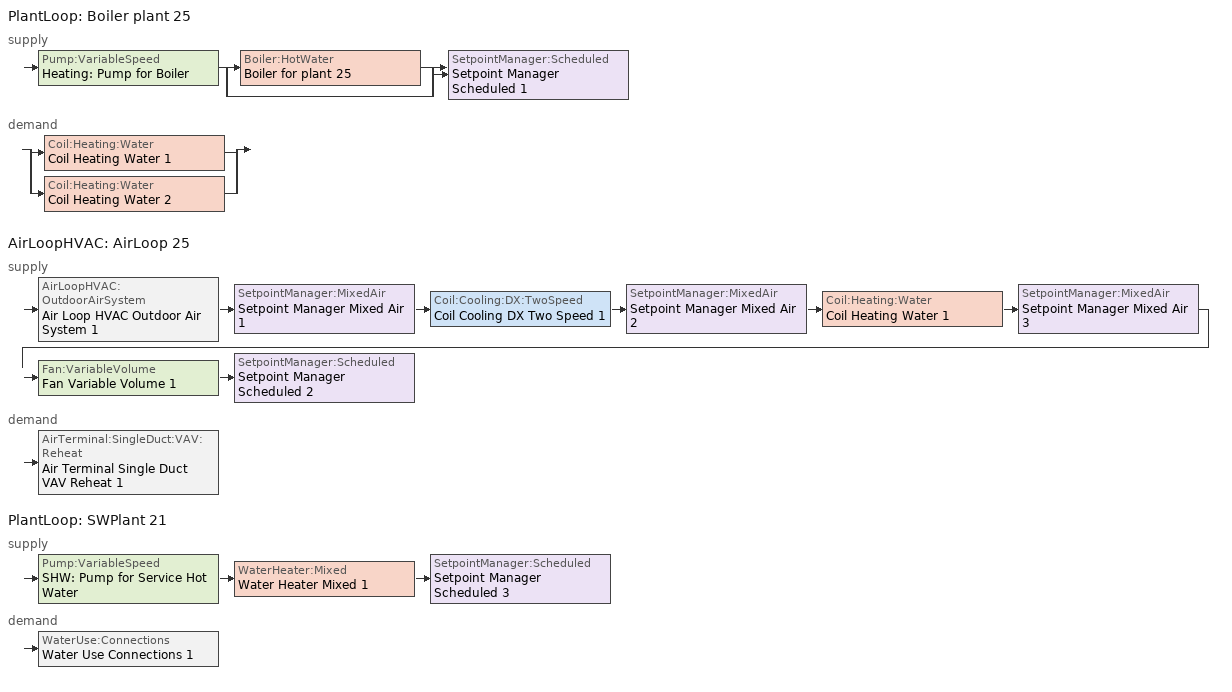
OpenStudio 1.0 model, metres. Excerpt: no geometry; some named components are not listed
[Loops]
PlantLoop 'Boiler plant 25'
 supply: Pump:VariableSpeed 'Heating: Pump for Boiler' > split
  | Boiler:HotWater 'Boiler for plant 25'
  | bypass
  join > SetpointManager:Scheduled 'Setpoint Manager Scheduled 1'
 demand: split
  | Coil:Heating:Water 'Coil Heating Water 1'
  | Coil:Heating:Water 'Coil Heating Water 2'
AirLoopHVAC 'AirLoop 25'
 supply: AirLoopHVAC:OutdoorAirSystem 'Air Loop HVAC Outdoor Air System 1' > SetpointManager:MixedAir 'Setpoint Manager Mixed Air 1' > Coil:Cooling:DX:TwoSpeed 'Coil Cooling DX Two Speed 1' > SetpointManager:MixedAir 'Setpoint Manager Mixed Air 2' > Coil:Heating:Water 'Coil Heating Water 1' > SetpointManager:MixedAir 'Setpoint Manager Mixed Air 3' > Fan:VariableVolume 'Fan Variable Volume 1' > SetpointManager:Scheduled 'Setpoint Manager Scheduled 2'
 demand: AirTerminal:SingleDuct:VAV:Reheat 'Air Terminal Single Duct VAV Reheat 1'
PlantLoop 'SWPlant 21'
 supply: Pump:VariableSpeed 'SHW: Pump for Service Hot Water' > WaterHeater:Mixed 'Water Heater Mixed 1' > SetpointManager:Scheduled 'Setpoint Manager Scheduled 3'
 demand: WaterUse:Connections 'Water Use Connections 1'
[PlantLoop] Plant Loop Volume {m3}=Autocalculate
Name | Fluid Type
Boiler plant 25 | Water
SWPlant 21
[Sizing:Plant] Loop Type=Heating
Name | Design Loop Exit Temperature {C} | Loop Design Temperature Difference {deltaC}
Boiler plant 25 | 82 | 11
SWPlant 21 | 60 | 5
[Pump:VariableSpeed] Pump Control Type=Intermittent
Heating: Pump for Boiler; SHW: Pump for Service Hot Water
[Boiler:HotWater]
Boiler for plant 25: Fuel Type=NaturalGas; Nominal Thermal Efficiency=0.85; Water Outlet Upper Temperature Limit {C}=99; Boiler Flow Mode=ConstantFlow; Parasitic Electric Load {W}=0; Sizing Factor=1
[SetpointManager:Scheduled] Control Variable=Temperature
Name | Schedule
Setpoint Manager Scheduled 1 | Hot_Water_Temperature
Setpoint Manager Scheduled 2 | Deck_Temperature
Setpoint Manager Scheduled 3 | Water Heater Setpoint Temperature Schedule
[AirLoopHVAC]
AirLoop 25: Design Supply Air Flow Rate {m3/s}=AutoSize
[Sizing:System]
AirLoop 25: Type of Load to Size On=Sensible; Design Outdoor Air Flow Rate {m3/s}=Autosize; Minimum System Air Flow Ratio=0.3; Preheat Design Temperature {C}=7; Preheat Design Humidity Ratio {kg-H2O/kg-Air}=0.008; Precool Design Temperature {C}=12.8; Precool Design Humidity Ratio {kg-H2O/kg-Air}=0.008; Central Cooling Design Supply Air Temperature {C}=12.8; Central Heating Design Supply Air Temperature {C}=16.7; Sizing Option=NonCoincident; 100% Outdoor Air in Cooling=Yes; 100% Outdoor Air in Heating=Yes; Central Cooling Design Supply Air Humidity Ratio {kg-H2O/kg-Air}=0.0085; Central Heating Design Supply Air Humidity Ratio {kg-H2O/kg-Air}=0.008; Cooling Design Air Flow Method=DesignDay; Cooling Design Air Flow Rate {m3/s}=0; Heating Design Air Flow Method=DesignDay; Heating Design Air Flow Rate {m3/s}=0; System Outdoor Air Method=ZoneSum
[Controller:OutdoorAir]
Controller Outdoor Air 1: Minimum Outdoor Air Flow Rate {m3/s}=Autosize; Maximum Outdoor Air Flow Rate {m3/s}=Autosize; Economizer Control Type=NoEconomizer; Economizer Control Action Type=ModulateFlow; Economizer Maximum Limit Dry-Bulb Temperature {C}=28; Economizer Maximum Limit Enthalpy {J/kg}=64000; Economizer Minimum Limit Dry-Bulb Temperature {C}=-100; Lockout Type=NoLockout; Minimum Limit Type=FixedMinimum; Controller Mechanical Ventilation=Controller Mechanical Ventilation 1; High Humidity Control=No; Heat Recovery Bypass Control Type=BypassWhenOAFlowGreaterThanMinimum
[Controller:MechanicalVentilation]
Controller Mechanical Ventilation 1: Availability Schedule=Always On Discrete; System Outdoor Air Method=ZoneSum
[AirLoopHVAC:OutdoorAirSystem]
Air Loop HVAC Outdoor Air System 1: Controller=Controller Outdoor Air 1
[Coil:Cooling:DX:TwoSpeed]
Coil Cooling DX Two Speed 1: Availability Schedule=Always_On; Rated High Speed Total Cooling Capacity {W}=Autosize; Rated High Speed Sensible Heat Ratio=Autosize; Rated High Speed COP {W/W}=2.811982; Rated High Speed Air Flow Rate {m3/s}=Autosize; Total Cooling Capacity Function of Temperature Curve=Curve Biquadratic 1; Total Cooling Capacity Function of Flow Fraction Curve=Curve Quadratic 1; Energy Input Ratio Function of Temperature Curve=Curve Biquadratic 2; Energy Input Ratio Function of Flow Fraction Curve=Curve Quadratic 2; Part Load Fraction Correlation Curve=Curve Quadratic 3; Rated Low Speed Total Cooling Capacity {W}=Autosize; Rated Low Speed Sensible Heat Ratio=0.69; Rated Low Speed COP {W/W}=2.811982; Low Speed Total Cooling Capacity Function of Temperature Curve=Curve Biquadratic 3; Low Speed Energy Input Ratio Function of Temperature Curve=Curve Biquadratic 4; Condenser Type=AirCooled; High Speed Evaporative Condenser Effectiveness=0; High Speed Evaporative Condenser Air Flow Rate {m3/s}=Autosize; High Speed Evaporative Condenser Pump Rated Power Consumption {W}=Autosize; Low Speed Evaporative Condenser Effectiveness=0; Low Speed Evaporative Condenser Air Flow Rate {m3/s}=Autosize; Low Speed Evaporative Condenser Pump Rated Power Consumption {W}=Autosize; Basin Heater Capacity {W/K}=10; Basin Heater Setpoint Temperature {C}=2
[Coil:Heating:Water] Availability Schedule=Always_On
Coil Heating Water 1; Coil Heating Water 2
[Fan:VariableVolume]
Fan Variable Volume 1: Availability Schedule=Always_On; Fan Efficiency=0.8; Pressure Rise {Pa}=1389.88; Maximum Flow Rate {m3/s}=Autosize; Fan Power Minimum Flow Rate Input Method=FixedFlowRate; Fan Power Minimum Flow Fraction=0; Fan Power Minimum Air Flow Rate {m3/s}=0; Motor Efficiency=0.926013; Motor In Airstream Fraction=1; Fan Power Coefficient 1=0.0407599; Fan Power Coefficient 2=0.088045; Fan Power Coefficient 3=-0.0729261; Fan Power Coefficient 4=0.94374; Fan Power Coefficient 5=0
[AirTerminal:SingleDuct:VAV:Reheat]
Air Terminal Single Duct VAV Reheat 1: Availability Schedule=Always_On; Maximum Air Flow Rate {m3/s}=Autocalculate; Zone Minimum Air Flow Input Method=Constant; Constant Minimum Air Flow Fraction=0.3; Fixed Minimum Air Flow Rate {m3/s}=0; Reheat Coil=Coil Heating Water 2; Maximum Hot Water or Steam Flow Rate {m3/s}=Autocalculate; Minimum Hot Water or Steam Flow Rate {m3/s}=0; Convergence Tolerance=0.001; Damper Heating Action=Normal; Maximum Flow per Zone Floor Area During Reheat {m3/s-m2}=Autocalculate; Maximum Flow Fraction During Reheat=Autocalculate; Maximum Reheat Air Temperature {C}=35
[WaterHeater:Mixed]
Water Heater Mixed 1: Tank Volume {m3}=3.33119; Setpoint Temperature Schedule=Water Heater Setpoint Temperature Schedule; Deadband Temperature Difference {deltaC}=2; Maximum Temperature Limit {C}=82.22; Heater Control Type=Cycle; Heater Maximum Capacity {W}=845000; Heater Fuel Type=Electricity; Heater Thermal Efficiency=1; Off Cycle Parasitic Fuel Consumption Rate {W}=20; Off Cycle Parasitic Fuel Type=NaturalGas; Off Cycle Parasitic Heat Fraction to Tank=0.8; On Cycle Parasitic Fuel Type=NaturalGas; Ambient Temperature Indicator=ThermalZone; Off Cycle Loss Coefficient to Ambient Temperature {W/K}=6; On Cycle Loss Coefficient to Ambient Temperature {W/K}=6; Use Side Effectiveness=1; Source Side Effectiveness=1; Use Side Design Flow Rate {m3/s}=autosize; Source Side Design Flow Rate {m3/s}=autosize; Indirect Water Heating Recovery Time {hr}=1.5
[Schedule:Ruleset]
Name | Default Day Schedule | Summer Design Day Schedule | Winter Design Day Schedule
Always_On | Always_On_Default | Always_On_Summer_Design_Day | Always_On_Winter_Design_Day
Deck_Temperature | Deck_Temperature_Default | Deck_Temperature_Summer_Design_Day | Deck_Temperature_Winter_Design_Day
Hot_Water_Temperature | Hot_Water_Temperature_Default | Hot_Water_Temperature_Summer_Design_Day | Hot_Water_Temperature_Winter_Design_Day
[Schedule:Day]
Always_On_Default; Always_On_Winter_Design_Day; Always_On_Summer_Design_Day: 24, 0, 1
Deck_Temperature_Default; Deck_Temperature_Winter_Design_Day; Deck_Temperature_Summer_Design_Day: 24, 0, 12.8
Hot_Water_Temperature_Default; Hot_Water_Temperature_Winter_Design_Day; Hot_Water_Temperature_Summer_Design_Day: 24, 0, 82
[Schedule:Constant]
Always On Discrete: Value=1
[Curve:Biquadratic] Minimum Value of x {BasedOnField A2}=17; Maximum Value of x {BasedOnField A2}=22; Minimum Value of y {BasedOnField A3}=13; Maximum Value of y {BasedOnField A3}=46
Name | Coefficient1 Constant | Coefficient2 x | Coefficient3 x**2 | Coefficient4 y | Coefficient5 y**2 | Coefficient6 x*y
Curve Biquadratic 1; Curve Biquadratic 3 | 0.42415 | 0.04426 | -0.00042 | 0.00333 | -8e-05 | -0.00021
Curve Biquadratic 2; Curve Biquadratic 4 | 1.23649 | -0.02431 | 0.00057 | -0.01434 | 0.00063 | -0.00038
[Curve:Quadratic]
Name | Coefficient1 Constant | Coefficient2 x | Coefficient3 x**2 | Minimum Value of x {BasedOnField A2} | Maximum Value of x {BasedOnField A2}
Curve Quadratic 1 | 0.77136 | 0.34053 | -0.11088 | 0.75918 | 1.13877
Curve Quadratic 2 | 1.2055 | -0.32953 | 0.12308 | 0.75918 | 1.13877
Curve Quadratic 3 | 0.771 | 0.229 | 0 | 0 | 1
[Schedule:Compact]
Water Heater Setpoint Temperature Schedule: Through: 12/31, For: AllDays, Until: 24:00, 60
